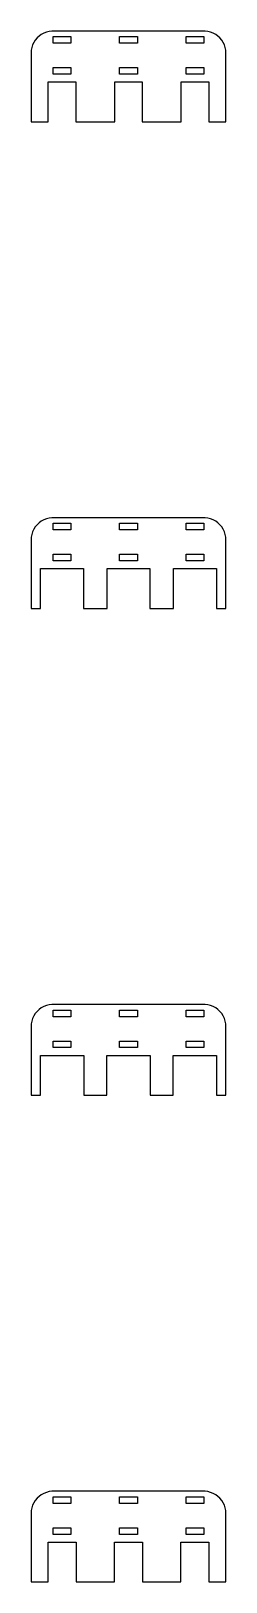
# Model space of a CAD drawing. Header units: metres. Extents: x -22 to 22, y 0 to 350.
import ezdxf

# ---------------------------------------------------------------- set-up
doc = ezdxf.new("R2010")
doc.units = ezdxf.units.M

msp = doc.modelspace()

# ---------------------------------------------------------------- linework, layer by layer
for p, q in [((-17.3139, 350.49), (-17.9369, 350.411)), ((17.3139, 350.49), (-17.3139, 350.49)), ((17.9369, 350.411), (17.3139, 350.49)), ((-21.6489, 347.341), (-21.8429, 346.743)), ((-21.3815, 347.909), (-21.6489, 347.341)), ((-21.0451, 348.439), (-21.3815, 347.909)), ((-20.6448, 348.923), (-21.0451, 348.439)), ((-20.1871, 349.353), (-20.6448, 348.923)), ((-19.6791, 349.722), (-20.1871, 349.353)), ((-19.1289, 350.024), (-19.6791, 349.722)), ((-18.5451, 350.255), (-19.1289, 350.024)), ((-17.9369, 350.411), (-18.5451, 350.255)), ((-17, 347.75), (-17, 349.25)), ((-17, 349.25), (-13, 349.25)), ((-13, 347.75), (-17, 347.75)), ((-13, 349.25), (-13, 347.75)), ((-2, 347.75), (-2, 349.25)), ((-2, 349.25), (2, 349.25)), ((2, 347.75), (-2, 347.75)), ((2, 349.25), (2, 347.75)), ((13, 347.75), (13, 349.25)), ((13, 349.25), (17, 349.25)), ((17, 347.75), (13, 347.75)), ((17, 349.25), (17, 347.75)), ((18.5451, 350.255), (17.9369, 350.411)), ((19.1289, 350.024), (18.5451, 350.255)), ((19.6791, 349.722), (19.1289, 350.024)), ((20.1871, 349.353), (19.6791, 349.722)), ((20.6448, 348.923), (20.1871, 349.353)), ((21.0451, 348.439), (20.6448, 348.923)), ((21.3815, 347.909), (21.0451, 348.439)), ((21.6489, 347.341), (21.3815, 347.909)), ((21.8429, 346.743), (21.6489, 347.341)), ((-21.9606, 346.127), (-22, 345.5)), ((-22, 345.5), (-22, 330)), ((-21.8429, 346.743), (-21.9606, 346.127)), ((21.9606, 346.127), (21.8429, 346.743)), ((22, 345.5), (21.9606, 346.127)), ((22, 330), (22, 345.5)), ((-17, 340.75), (-17, 342.25)), ((-17, 342.25), (-13, 342.25)), ((-13, 340.75), (-17, 340.75)), ((-13, 342.25), (-13, 340.75)), ((-2, 340.75), (-2, 342.25)), ((-2, 342.25), (2, 342.25)), ((2, 340.75), (-2, 340.75)), ((2, 342.25), (2, 340.75)), ((13, 340.75), (13, 342.25)), ((13, 342.25), (17, 342.25)), ((17, 340.75), (13, 340.75)), ((17, 342.25), (17, 340.75)), ((-18.1142, 339), (-11.8858, 339)), ((-18.1142, 330), (-18.1142, 339)), ((-11.8858, 339), (-11.8858, 330)), ((-3.11418, 330), (-3.11418, 339)), ((-3.11418, 339), (3.11418, 339)), ((3.11418, 339), (3.11418, 330)), ((11.8858, 330), (11.8858, 339)), ((11.8858, 339), (18.1142, 339)), ((18.1142, 339), (18.1142, 330)), ((-22, 330), (-18.1142, 330)), ((-11.8858, 330), (-3.11418, 330)), ((3.11418, 330), (11.8858, 330)), ((18.1142, 330), (22, 330)), ((-21.0451, 238.439), (-21.3815, 237.909)), ((-20.6448, 238.923), (-21.0451, 238.439)), ((-20.1871, 239.353), (-20.6448, 238.923)), ((-19.6791, 239.722), (-20.1871, 239.353)), ((-19.1289, 240.024), (-19.6791, 239.722)), ((-18.5451, 240.255), (-19.1289, 240.024)), ((-17.9369, 240.411), (-18.5451, 240.255)), ((-17.3139, 240.49), (-17.9369, 240.411)), ((17.3139, 240.49), (-17.3139, 240.49)), ((-17, 237.75), (-17, 239.25)), ((-17, 239.25), (-13, 239.25)), ((-13, 239.25), (-13, 237.75)), ((-2, 237.75), (-2, 239.25)), ((-2, 239.25), (2, 239.25)), ((2, 239.25), (2, 237.75)), ((13, 237.75), (13, 239.25)), ((13, 239.25), (17, 239.25)), ((17, 239.25), (17, 237.75)), ((17.9369, 240.411), (17.3139, 240.49)), ((18.5451, 240.255), (17.9369, 240.411)), ((19.1289, 240.024), (18.5451, 240.255)), ((19.6791, 239.722), (19.1289, 240.024)), ((20.1871, 239.353), (19.6791, 239.722)), ((20.6448, 238.923), (20.1871, 239.353)), ((21.0451, 238.439), (20.6448, 238.923)), ((21.3815, 237.909), (21.0451, 238.439)), ((-21.9606, 236.127), (-22, 235.5)), ((-22, 235.5), (-22, 220)), ((-21.8429, 236.743), (-21.9606, 236.127)), ((-21.6489, 237.341), (-21.8429, 236.743)), ((-21.3815, 237.909), (-21.6489, 237.341)), ((-13, 237.75), (-17, 237.75)), ((2, 237.75), (-2, 237.75)), ((17, 237.75), (13, 237.75)), ((21.6489, 237.341), (21.3815, 237.909)), ((21.8429, 236.743), (21.6489, 237.341)), ((21.9606, 236.127), (21.8429, 236.743)), ((22, 235.5), (21.9606, 236.127)), ((22, 220), (22, 235.5)), ((-17, 230.75), (-17, 232.25)), ((-17, 232.25), (-13, 232.25)), ((-13, 232.25), (-13, 230.75)), ((-2, 230.75), (-2, 232.25)), ((-2, 232.25), (2, 232.25)), ((2, 232.25), (2, 230.75)), ((13, 230.75), (13, 232.25)), ((13, 232.25), (17, 232.25)), ((17, 232.25), (17, 230.75)), ((-19.8462, 229), (-10.1538, 229)), ((-19.8462, 220), (-19.8462, 229)), ((-13, 230.75), (-17, 230.75)), ((-10.1538, 229), (-10.1538, 220)), ((-4.84622, 220), (-4.84622, 229)), ((-4.84622, 229), (4.84622, 229)), ((2, 230.75), (-2, 230.75)), ((4.84622, 229), (4.84622, 220)), ((10.1538, 220), (10.1538, 229)), ((10.1538, 229), (19.8462, 229)), ((17, 230.75), (13, 230.75)), ((19.8462, 229), (19.8462, 220)), ((-22, 220), (-19.8462, 220)), ((-10.1538, 220), (-4.84622, 220)), ((4.84622, 220), (10.1538, 220)), ((19.8462, 220), (22, 220)), ((-19.6791, 129.722), (-20.1871, 129.353)), ((-19.1289, 130.024), (-19.6791, 129.722)), ((-18.5451, 130.255), (-19.1289, 130.024)), ((-17.9369, 130.411), (-18.5451, 130.255)), ((-17.3139, 130.49), (-17.9369, 130.411)), ((17.3139, 130.49), (-17.3139, 130.49)), ((17.9369, 130.411), (17.3139, 130.49)), ((18.5451, 130.255), (17.9369, 130.411)), ((19.1289, 130.024), (18.5451, 130.255)), ((19.6791, 129.722), (19.1289, 130.024)), ((20.1871, 129.353), (19.6791, 129.722)), ((-21.8429, 126.743), (-21.9606, 126.127)), ((-21.6489, 127.341), (-21.8429, 126.743)), ((-21.3815, 127.909), (-21.6489, 127.341)), ((-21.0451, 128.439), (-21.3815, 127.909)), ((-20.6448, 128.923), (-21.0451, 128.439)), ((-20.1871, 129.353), (-20.6448, 128.923)), ((-17, 127.75), (-17, 129.25)), ((-17, 129.25), (-13, 129.25)), ((-13, 127.75), (-17, 127.75)), ((-13, 129.25), (-13, 127.75)), ((-2, 127.75), (-2, 129.25)), ((-2, 129.25), (2, 129.25)), ((2, 127.75), (-2, 127.75)), ((2, 129.25), (2, 127.75)), ((13, 127.75), (13, 129.25)), ((13, 129.25), (17, 129.25)), ((17, 127.75), (13, 127.75)), ((17, 129.25), (17, 127.75)), ((20.6448, 128.923), (20.1871, 129.353)), ((21.0451, 128.439), (20.6448, 128.923)), ((21.3815, 127.909), (21.0451, 128.439)), ((21.6489, 127.341), (21.3815, 127.909)), ((21.8429, 126.743), (21.6489, 127.341)), ((21.9606, 126.127), (21.8429, 126.743)), ((-21.9606, 126.127), (-22, 125.5)), ((-22, 125.5), (-22, 110)), ((22, 125.5), (21.9606, 126.127)), ((22, 110), (22, 125.5)), ((-17, 120.75), (-17, 122.25)), ((-17, 122.25), (-13, 122.25)), ((-13, 120.75), (-17, 120.75)), ((-13, 122.25), (-13, 120.75)), ((-2, 120.75), (-2, 122.25)), ((-2, 122.25), (2, 122.25)), ((2, 120.75), (-2, 120.75)), ((2, 122.25), (2, 120.75)), ((13, 120.75), (13, 122.25)), ((13, 122.25), (17, 122.25)), ((17, 120.75), (13, 120.75)), ((17, 122.25), (17, 120.75)), ((-19.904, 119), (-10.096, 119)), ((-19.904, 110), (-19.904, 119)), ((-10.096, 119), (-10.096, 110)), ((-4.90396, 110), (-4.90396, 119)), ((-4.90396, 119), (4.90396, 119)), ((4.90396, 119), (4.90396, 110)), ((10.096, 110), (10.096, 119)), ((10.096, 119), (19.904, 119)), ((19.904, 119), (19.904, 110)), ((-22, 110), (-19.904, 110)), ((-10.096, 110), (-4.90396, 110)), ((4.90396, 110), (10.096, 110)), ((19.904, 110), (22, 110)), ((-21.3815, 17.9088), (-21.6489, 17.3406)), ((-21.0451, 18.4389), (-21.3815, 17.9088)), ((-20.6448, 18.9227), (-21.0451, 18.4389)), ((-20.1871, 19.3526), (-20.6448, 18.9227)), ((-19.6791, 19.7216), (-20.1871, 19.3526)), ((-19.1289, 20.0241), (-19.6791, 19.7216)), ((-18.5451, 20.2553), (-19.1289, 20.0241)), ((-17.9369, 20.4114), (-18.5451, 20.2553)), ((-17.3139, 20.4901), (-17.9369, 20.4114)), ((17.3139, 20.4901), (-17.3139, 20.4901)), ((-17, 17.75), (-17, 19.25)), ((-17, 19.25), (-13, 19.25)), ((-13, 17.75), (-17, 17.75)), ((-13, 19.25), (-13, 17.75)), ((-2, 17.75), (-2, 19.25)), ((-2, 19.25), (2, 19.25)), ((2, 17.75), (-2, 17.75)), ((2, 19.25), (2, 17.75)), ((13, 17.75), (13, 19.25)), ((13, 19.25), (17, 19.25)), ((17, 17.75), (13, 17.75)), ((17, 19.25), (17, 17.75)), ((17.9369, 20.4114), (17.3139, 20.4901)), ((18.5451, 20.2553), (17.9369, 20.4114)), ((19.1289, 20.0241), (18.5451, 20.2553)), ((19.6791, 19.7216), (19.1289, 20.0241)), ((20.1871, 19.3526), (19.6791, 19.7216)), ((20.6448, 18.9227), (20.1871, 19.3526)), ((21.0451, 18.4389), (20.6448, 18.9227)), ((21.3815, 17.9088), (21.0451, 18.4389)), ((21.6489, 17.3406), (21.3815, 17.9088)), ((-21.9606, 16.1267), (-22, 15.5)), ((-22, 15.5), (-22, 0)), ((-21.8429, 16.7434), (-21.9606, 16.1267)), ((-21.6489, 17.3406), (-21.8429, 16.7434)), ((21.8429, 16.7434), (21.6489, 17.3406)), ((21.9606, 16.1267), (21.8429, 16.7434)), ((22, 15.5), (21.9606, 16.1267)), ((22, 0), (22, 15.5)), ((-17, 10.75), (-17, 12.25)), ((-17, 12.25), (-13, 12.25)), ((-13, 10.75), (-17, 10.75)), ((-13, 12.25), (-13, 10.75)), ((-2, 10.75), (-2, 12.25)), ((-2, 12.25), (2, 12.25)), ((2, 10.75), (-2, 10.75)), ((2, 12.25), (2, 10.75)), ((13, 10.75), (13, 12.25)), ((13, 12.25), (17, 12.25)), ((17, 10.75), (13, 10.75)), ((17, 12.25), (17, 10.75)), ((-18.1719, 9), (-11.8281, 9)), ((-18.1719, 0), (-18.1719, 9)), ((-11.8281, 9), (-11.8281, 0)), ((-3.17191, 0), (-3.17191, 9)), ((-3.17191, 9), (3.17191, 9)), ((3.17191, 9), (3.17191, 0)), ((11.8281, 0), (11.8281, 9)), ((11.8281, 9), (18.1719, 9)), ((18.1719, 9), (18.1719, 0)), ((-22, 0), (-18.1719, 0)), ((-11.8281, 0), (-3.17191, 0)), ((3.17191, 0), (11.8281, 0)), ((18.1719, 0), (22, 0))]:
    msp.add_line(p, q)

doc.saveas('drawing.dxf')
